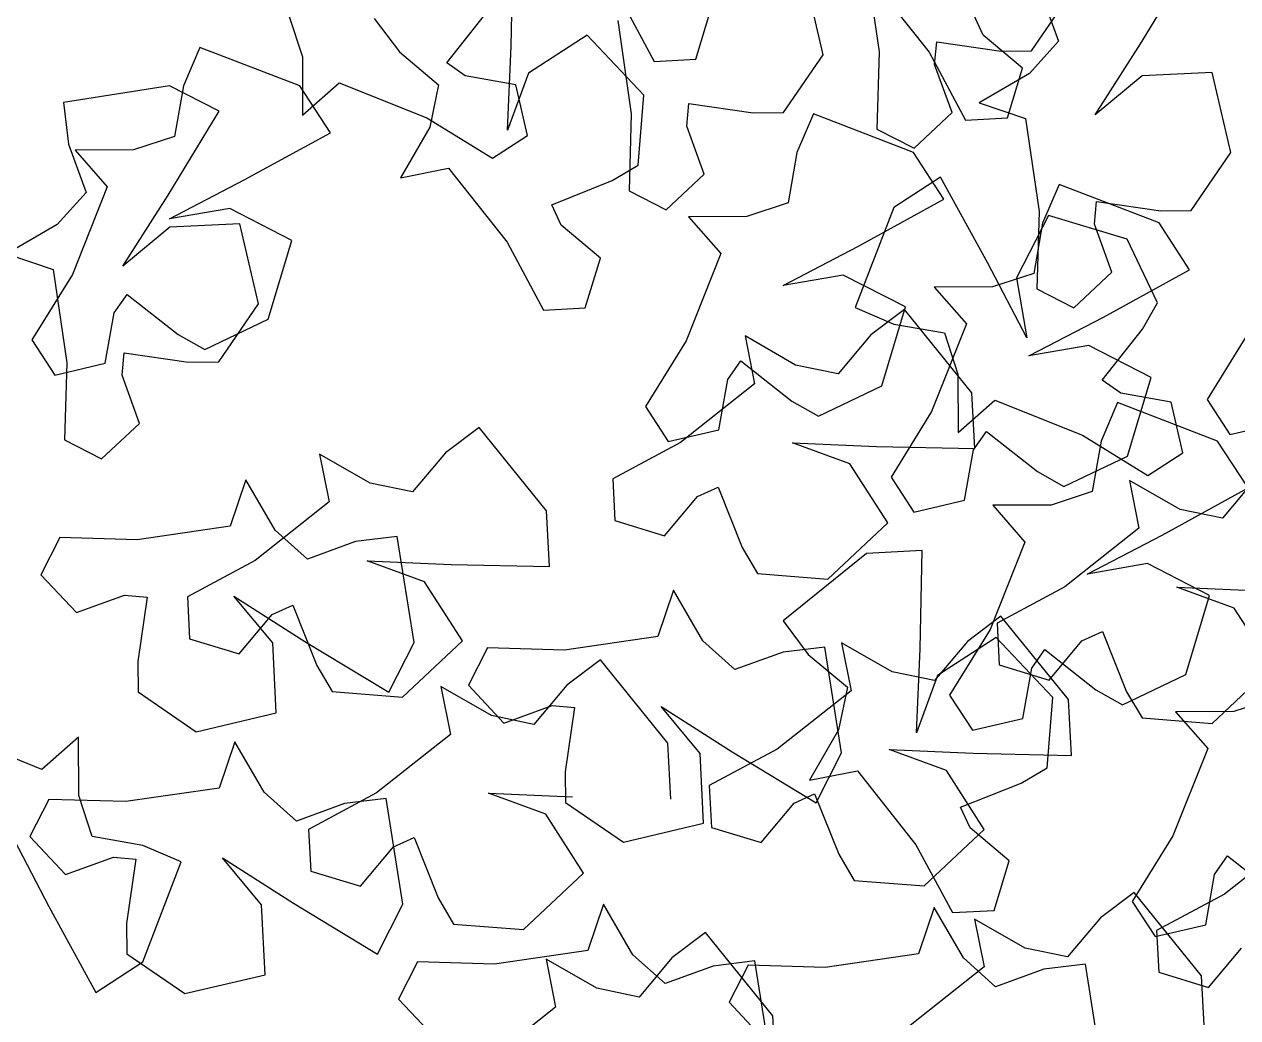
# Model space of a CAD drawing. Header units: millimetres. Extents: x 441156 to 441876, y 4514765 to 4515211.
# Drawn here: x 441407.575 to 441408.684, y 4514821.295 to 4514822.203 of the extents above; entities that cross this region are included whole.
import ezdxf

# ---------------------------------------------------------------- set-up
doc = ezdxf.new("R2010")
doc.units = ezdxf.units.MM
doc.layers.add('01_piscinas', color=254, linetype='Continuous')

msp = doc.modelspace()

# ---------------------------------------------------------------- linework, layer by layer
at = {"layer": '01_piscinas'}
for p, q in [((441408.01966231, 4514822.18277045, 0.00000053), (441408.02155153, 4514822.27250402, 0.00000053)), ((441408.34369811, 4514822.26270469, 0.00000053), (441408.35614775, 4514822.17744729, 0.00000053)), ((441408.59505751, 4514822.18477295, 0.00000053), (441408.6415604, 4514822.26153989, 0.00000053)), ((441408.30497378, 4514822.1749755, 0.00000053), (441408.28771838, 4514822.24821797, 0.00000053)), ((441408.34826792, 4514822.24488581, 0.00000053), (441408.40167833, 4514822.17727556, 0.00000053)), ((441408.11699042, 4514822.2309237, 0.00000053), (441408.15039116, 4514822.16885478, 0.00000053)), ((441408.49524537, 4514822.17844025, 0.00000053), (441408.53163629, 4514822.23143225, 0.00000053)), ((441408.50390141, 4514822.23136032, 0.00000053), (441408.51989826, 4514822.18736994, 0.00000053)), ((441408.18853092, 4514822.17085899, 0.00000053), (441408.20231414, 4514822.2163303, 0.00000053)), ((441407.81649942, 4514822.21066436, 0.00000053), (441407.82883151, 4514822.17307321, 0.00000053)), ((441407.89435328, 4514822.20816776, 0.00000053), (441407.91742513, 4514822.17753825, 0.00000053)), ((441407.96085, 4514822.16746211, 0.00000053), (441407.9976459, 4514822.21408258, 0.00000053)), ((441408.1170356, 4514822.20624794, 0.00000053), (441408.12948525, 4514822.12099055, 0.00000053)), ((441408.45115318, 4514822.19278051, 0.00000053), (441408.44251263, 4514822.21154383, 0.00000053)), ((441408.08927004, 4514822.19288083, 0.00000053), (441408.0355015, 4514822.15821342, 0.00000053)), ((441408.14083489, 4514822.13807869, 0.00000053), (441408.08927004, 4514822.19288083, 0.00000053)), ((441408.40674671, 4514822.16613755, 0.00000053), (441408.40864543, 4514822.18670733, 0.00000053)), ((441408.40864543, 4514822.18670733, 0.00000053), (441408.4674179, 4514822.17815139, 0.00000053)), ((441408.48700205, 4514822.16268215, 0.00000053), (441408.45115318, 4514822.19278051, 0.00000053)), ((441408.51989826, 4514822.18736994, 0.00000053), (441408.49350941, 4514822.15789447, 0.00000053)), ((441408.5536106, 4514822.11989349, 0.00000053), (441408.59505751, 4514822.18477295, 0.00000053)), ((441407.73506723, 4514822.18165151, 0.00000053), (441407.72007723, 4514822.14635594, 0.00000053)), ((441407.82654044, 4514822.14652358, 0.00000053), (441407.73506723, 4514822.18165151, 0.00000053)), ((441407.82883151, 4514822.17307321, 0.00000053), (441407.82899975, 4514822.11972941, 0.00000053)), ((441407.91742513, 4514822.17753825, 0.00000053), (441407.953274, 4514822.14743989, 0.00000053)), ((441408.01620797, 4514822.10585973, 0.00000053), (441408.01966231, 4514822.18277045, 0.00000053)), ((441408.26858286, 4514822.12198351, 0.00000053), (441408.30497378, 4514822.1749755, 0.00000053)), ((441408.35614775, 4514822.17744729, 0.00000053), (441408.35403918, 4514822.10699366, 0.00000053)), ((441408.40167833, 4514822.17727556, 0.00000053), (441408.43507907, 4514822.11520663, 0.00000053)), ((441408.4674179, 4514822.17815139, 0.00000053), (441408.49524537, 4514822.17844025, 0.00000053)), ((441407.97771459, 4514822.15553287, 0.00000053), (441407.96085, 4514822.16746211, 0.00000053)), ((441408.15039116, 4514822.16885478, 0.00000053), (441408.18853092, 4514822.17085899, 0.00000053)), ((441408.42274356, 4514822.12214717, 0.00000053), (441408.40674671, 4514822.16613755, 0.00000053)), ((441408.47321883, 4514822.11721085, 0.00000053), (441408.48700205, 4514822.16268215, 0.00000053)), ((441408.0238098, 4514822.14739136, 0.00000053), (441407.97771459, 4514822.15553287, 0.00000053)), ((441408.0355015, 4514822.15821342, 0.00000053), (441408.01620797, 4514822.10585973, 0.00000053)), ((441408.49350941, 4514822.15789447, 0.00000053), (441408.44739645, 4514822.13107686, 0.00000053)), ((441408.59649613, 4514822.15558634, 0.00000053), (441408.5536106, 4514822.11989349, 0.00000053)), ((441408.66039475, 4514822.15872493, 0.00000053), (441408.59649613, 4514822.15558634, 0.00000053)), ((441408.67765016, 4514822.08548246, 0.00000053), (441408.66039475, 4514822.15872493, 0.00000053)), ((441407.70720309, 4514822.14650404, 0.00000053), (441407.610421, 4514822.13118912, 0.00000053)), ((441407.75274606, 4514822.12330683, 0.00000053), (441407.70720309, 4514822.14650404, 0.00000053)), ((441407.72007723, 4514822.14635594, 0.00000053), (441407.71193572, 4514822.10026073, 0.00000053)), ((441407.8543832, 4514822.10366272, 0.00000053), (441407.82654044, 4514822.14652358, 0.00000053)), ((441407.82899975, 4514822.11972941, 0.00000053), (441407.8625607, 4514822.14921475, 0.00000053)), ((441407.8625607, 4514822.14921475, 0.00000053), (441407.94262059, 4514822.11736776, 0.00000053)), ((441407.953274, 4514822.14743989, 0.00000053), (441407.94515833, 4514822.10871895, 0.00000053)), ((441408.03460884, 4514822.10112045, 0.00000053), (441408.0238098, 4514822.14739136, 0.00000053)), ((441407.610421, 4514822.13118912, 0.00000053), (441407.61508707, 4514822.09312725, 0.00000053)), ((441408.13581543, 4514822.07399081, 0.00000053), (441408.14083489, 4514822.13807869, 0.00000053)), ((441408.1800842, 4514822.1096808, 0.00000053), (441408.18198292, 4514822.13025059, 0.00000053)), ((441408.18198292, 4514822.13025059, 0.00000053), (441408.24075539, 4514822.12169464, 0.00000053)), ((441408.44739645, 4514822.13107686, 0.00000053), (441408.48971198, 4514822.1167549, 0.00000053)), ((441407.70624316, 4514822.04653989, 0.00000053), (441407.75274606, 4514822.12330683, 0.00000053)), ((441407.94262059, 4514822.11736776, 0.00000053), (441408.00258094, 4514822.08031487, 0.00000053)), ((441408.12948525, 4514822.12099055, 0.00000053), (441408.12737667, 4514822.05053691, 0.00000053)), ((441408.24075539, 4514822.12169464, 0.00000053), (441408.26858286, 4514822.12198351, 0.00000053)), ((441408.29591888, 4514822.12079912, 0.00000053), (441408.28092888, 4514822.08550355, 0.00000053)), ((441408.38739209, 4514822.08567119, 0.00000053), (441408.29591888, 4514822.12079912, 0.00000053)), ((441408.38807129, 4514822.08965948, 0.00000053), (441408.42274356, 4514822.12214717, 0.00000053)), ((441408.43507907, 4514822.11520663, 0.00000053), (441408.47321883, 4514822.11721085, 0.00000053)), ((441408.48971198, 4514822.1167549, 0.00000053), (441408.50216162, 4514822.0314975, 0.00000053)), ((441407.94515833, 4514822.10871895, 0.00000053), (441407.91863213, 4514822.06243774, 0.00000053)), ((441408.19608105, 4514822.06569043, 0.00000053), (441408.1800842, 4514822.1096808, 0.00000053)), ((441408.35403918, 4514822.10699366, 0.00000053), (441408.38807129, 4514822.08965948, 0.00000053)), ((441407.71193572, 4514822.10026073, 0.00000053), (441407.67434457, 4514822.08792864, 0.00000053)), ((441407.77572704, 4514822.06043205, 0.00000053), (441407.8543832, 4514822.10366272, 0.00000053)), ((441408.00258094, 4514822.08031487, 0.00000053), (441408.03460884, 4514822.10112045, 0.00000053)), ((441407.61508707, 4514822.09312725, 0.00000053), (441407.63108391, 4514822.04913688, 0.00000053)), ((441407.67434457, 4514822.08792864, 0.00000053), (441407.62100076, 4514822.0877604, 0.00000053)), ((441407.62100076, 4514822.0877604, 0.00000053), (441407.65048611, 4514822.05419946, 0.00000053)), ((441408.28092888, 4514822.08550355, 0.00000053), (441408.27278737, 4514822.03940834, 0.00000053)), ((441408.41523485, 4514822.04281033, 0.00000053), (441408.38739209, 4514822.08567119, 0.00000053)), ((441408.64125924, 4514822.03249046, 0.00000053), (441408.67765016, 4514822.08548246, 0.00000053)), ((441408.11186056, 4514822.05982691, 0.00000053), (441408.13581543, 4514822.07399081, 0.00000053)), ((441407.91863213, 4514822.06243774, 0.00000053), (441407.96243943, 4514822.07119233, 0.00000053)), ((441407.96243943, 4514822.07119233, 0.00000053), (441408.01584984, 4514822.00358207, 0.00000053)), ((441408.16140878, 4514822.03320273, 0.00000053), (441408.19608105, 4514822.06569043, 0.00000053)), ((441408.41223308, 4514822.06306273, 0.00000053), (441408.36937222, 4514822.03521997, 0.00000053)), ((441408.45546375, 4514821.98440657, 0.00000053), (441408.41223308, 4514822.06306273, 0.00000053)), ((441407.65048611, 4514822.05419946, 0.00000053), (441407.61863912, 4514821.97413956, 0.00000053)), ((441407.70739323, 4514822.02496824, 0.00000053), (441407.77572704, 4514822.06043205, 0.00000053)), ((441408.05668414, 4514822.03785034, 0.00000053), (441408.11186056, 4514822.05982691, 0.00000053)), ((441408.12737667, 4514822.05053691, 0.00000053), (441408.16140878, 4514822.03320273, 0.00000053)), ((441408.52044275, 4514822.05636084, 0.00000053), (441408.50545274, 4514822.02106527, 0.00000053)), ((441408.61191595, 4514822.02123291, 0.00000053), (441408.52044275, 4514822.05636084, 0.00000053)), ((441407.63108391, 4514822.04913688, 0.00000053), (441407.60469507, 4514822.0196614, 0.00000053)), ((441407.66479625, 4514821.98166042, 0.00000053), (441407.70624316, 4514822.04653989, 0.00000053)), ((441408.27278737, 4514822.03940834, 0.00000053), (441408.23519622, 4514822.02707625, 0.00000053)), ((441408.33657869, 4514821.99957966, 0.00000053), (441408.41523485, 4514822.04281033, 0.00000053)), ((441408.55276058, 4514822.02018776, 0.00000053), (441408.5546593, 4514822.04075754, 0.00000053)), ((441408.5546593, 4514822.04075754, 0.00000053), (441408.61343177, 4514822.0322016, 0.00000053)), ((441407.76237962, 4514822.03443639, 0.00000053), (441407.70739323, 4514822.02496824, 0.00000053)), ((441407.81928674, 4514822.00520518, 0.00000053), (441407.76237962, 4514822.03443639, 0.00000053)), ((441408.06532469, 4514822.01908703, 0.00000053), (441408.05668414, 4514822.03785034, 0.00000053)), ((441408.36937222, 4514822.03521997, 0.00000053), (441408.33424429, 4514821.94374676, 0.00000053)), ((441408.51069063, 4514822.02796627, 0.00000053), (441408.48145941, 4514821.97105915, 0.00000053)), ((441408.50216162, 4514822.0314975, 0.00000053), (441408.50005305, 4514821.96104387, 0.00000053)), ((441408.58274817, 4514822.00628865, 0.00000053), (441408.51069063, 4514822.02796627, 0.00000053)), ((441408.61343177, 4514822.0322016, 0.00000053), (441408.64125924, 4514822.03249046, 0.00000053)), ((441407.60469507, 4514822.0196614, 0.00000053), (441407.5585821, 4514821.9928438, 0.00000053)), ((441407.70768179, 4514822.01735328, 0.00000053), (441407.66479625, 4514821.98166042, 0.00000053)), ((441407.77158041, 4514822.02049187, 0.00000053), (441407.70768179, 4514822.01735328, 0.00000053)), ((441407.78883581, 4514821.94724939, 0.00000053), (441407.77158041, 4514822.02049187, 0.00000053)), ((441408.10117356, 4514821.98898867, 0.00000053), (441408.06532469, 4514822.01908703, 0.00000053)), ((441408.23519622, 4514822.02707625, 0.00000053), (441408.18185241, 4514822.02690801, 0.00000053)), ((441408.18185241, 4514822.02690801, 0.00000053), (441408.21133776, 4514821.99334706, 0.00000053)), ((441408.50545274, 4514822.02106527, 0.00000053), (441408.49731123, 4514821.97497007, 0.00000053)), ((441408.56875743, 4514821.97619739, 0.00000053), (441408.55276058, 4514822.02018776, 0.00000053)), ((441408.63975871, 4514821.97837206, 0.00000053), (441408.61191595, 4514822.02123291, 0.00000053)), ((441408.61044512, 4514821.9482772, 0.00000053), (441408.58274817, 4514822.00628865, 0.00000053)), ((441407.79760912, 4514821.93314764, 0.00000053), (441407.81928674, 4514822.00520518, 0.00000053)), ((441408.01584984, 4514822.00358207, 0.00000053), (441408.04925058, 4514821.94151315, 0.00000053)), ((441408.26824488, 4514821.96411585, 0.00000053), (441408.33657869, 4514821.99957966, 0.00000053)), ((441407.5585821, 4514821.9928438, 0.00000053), (441407.60089763, 4514821.97852184, 0.00000053)), ((441408.08739034, 4514821.94351736, 0.00000053), (441408.10117356, 4514821.98898867, 0.00000053)), ((441408.21133776, 4514821.99334706, 0.00000053), (441408.17949077, 4514821.91328717, 0.00000053)), ((441408.49092756, 4514821.91607276, 0.00000053), (441408.45546375, 4514821.98440657, 0.00000053)), ((441407.61863912, 4514821.97413956, 0.00000053), (441407.58158622, 4514821.91417921, 0.00000053)), ((441407.60089763, 4514821.97852184, 0.00000053), (441407.61334728, 4514821.89326444, 0.00000053)), ((441408.32323127, 4514821.973584, 0.00000053), (441408.26824488, 4514821.96411585, 0.00000053)), ((441408.38013839, 4514821.94435279, 0.00000053), (441408.32323127, 4514821.973584, 0.00000053)), ((441408.49731123, 4514821.97497007, 0.00000053), (441408.45972008, 4514821.96263798, 0.00000053)), ((441408.53408515, 4514821.94370969, 0.00000053), (441408.56875743, 4514821.97619739, 0.00000053)), ((441408.56110255, 4514821.93514139, 0.00000053), (441408.63975871, 4514821.97837206, 0.00000053)), ((441408.45972008, 4514821.96263798, 0.00000053), (441408.40637628, 4514821.96246973, 0.00000053)), ((441408.40637628, 4514821.96246973, 0.00000053), (441408.43586162, 4514821.92890879, 0.00000053)), ((441408.48145941, 4514821.97105915, 0.00000053), (441408.49092756, 4514821.91607276, 0.00000053)), ((441407.65680423, 4514821.93904556, 0.00000053), (441407.66873346, 4514821.95591015, 0.00000053)), ((441407.66873346, 4514821.95591015, 0.00000053), (441407.71535394, 4514821.91911425, 0.00000053)), ((441408.50005305, 4514821.96104387, 0.00000053), (441408.53408515, 4514821.94370969, 0.00000053)), ((441407.64866272, 4514821.89295035, 0.00000053), (441407.65680423, 4514821.93904556, 0.00000053)), ((441407.75244489, 4514821.8942574, 0.00000053), (441407.78883581, 4514821.94724939, 0.00000053)), ((441408.04925058, 4514821.94151315, 0.00000053), (441408.08739034, 4514821.94351736, 0.00000053)), ((441408.33424429, 4514821.94374676, 0.00000053), (441408.36953986, 4514821.92875676, 0.00000053)), ((441408.37914089, 4514821.94211353, 0.00000053), (441408.34851139, 4514821.91904167, 0.00000053)), ((441408.35846077, 4514821.87229525, 0.00000053), (441408.38013839, 4514821.94435279, 0.00000053)), ((441408.44079505, 4514821.86595524, 0.00000053), (441408.37914089, 4514821.94211353, 0.00000053)), ((441408.59678155, 4514821.92403347, 0.00000053), (441408.61044512, 4514821.9482772, 0.00000053)), ((441407.73959767, 4514821.90545068, 0.00000053), (441407.79760912, 4514821.93314764, 0.00000053)), ((441408.36953986, 4514821.92875676, 0.00000053), (441408.41563507, 4514821.92061525, 0.00000053)), ((441408.43586162, 4514821.92890879, 0.00000053), (441408.40401463, 4514821.84884889, 0.00000053)), ((441408.49276874, 4514821.89967757, 0.00000053), (441408.56110255, 4514821.93514139, 0.00000053)), ((441407.71535394, 4514821.91911425, 0.00000053), (441407.73959767, 4514821.90545068, 0.00000053)), ((441408.23341088, 4514821.91783467, 0.00000053), (441408.24216546, 4514821.87402737, 0.00000053)), ((441408.27969209, 4514821.89130847, 0.00000053), (441408.23341088, 4514821.91783467, 0.00000053)), ((441408.34851139, 4514821.91904167, 0.00000053), (441408.31841303, 4514821.8831928, 0.00000053)), ((441408.41563507, 4514821.92061525, 0.00000053), (441408.42796716, 4514821.8830241, 0.00000053)), ((441408.55998565, 4514821.87741299, 0.00000053), (441408.59678155, 4514821.92403347, 0.00000053)), ((441408.69286116, 4514821.91963263, 0.00000053), (441408.65580827, 4514821.85967228, 0.00000053)), ((441407.58158622, 4514821.91417921, 0.00000053), (441407.6023918, 4514821.88215132, 0.00000053)), ((441408.17949077, 4514821.91328717, 0.00000053), (441408.14243787, 4514821.85332682, 0.00000053)), ((441408.54775513, 4514821.90914573, 0.00000053), (441408.49276874, 4514821.89967757, 0.00000053)), ((441408.60466226, 4514821.87991451, 0.00000053), (441408.54775513, 4514821.90914573, 0.00000053)), ((441407.66394623, 4514821.8819547, 0.00000053), (441407.66584495, 4514821.90252448, 0.00000053)), ((441407.66584495, 4514821.90252448, 0.00000053), (441407.72461742, 4514821.89396853, 0.00000053)), ((441408.21765588, 4514821.87819317, 0.00000053), (441408.22958511, 4514821.89505776, 0.00000053)), ((441408.22958511, 4514821.89505776, 0.00000053), (441408.27620559, 4514821.85826186, 0.00000053)), ((441407.6023918, 4514821.88215132, 0.00000053), (441407.64866272, 4514821.89295035, 0.00000053)), ((441407.61334728, 4514821.89326444, 0.00000053), (441407.6112387, 4514821.8228108, 0.00000053)), ((441407.72461742, 4514821.89396853, 0.00000053), (441407.75244489, 4514821.8942574, 0.00000053)), ((441408.31841303, 4514821.8831928, 0.00000053), (441408.27969209, 4514821.89130847, 0.00000053)), ((441407.67994308, 4514821.83796432, 0.00000053), (441407.66394623, 4514821.8819547, 0.00000053)), ((441408.24216546, 4514821.87402737, 0.00000053), (441408.17455521, 4514821.82061696, 0.00000053)), ((441408.20951437, 4514821.83209796, 0.00000053), (441408.21765588, 4514821.87819317, 0.00000053)), ((441408.42796716, 4514821.8830241, 0.00000053), (441408.4281354, 4514821.82968029, 0.00000053)), ((441408.57685025, 4514821.86548376, 0.00000053), (441408.55998565, 4514821.87741299, 0.00000053)), ((441408.58298464, 4514821.80785697, 0.00000053), (441408.60466226, 4514821.87991451, 0.00000053)), ((441408.30044932, 4514821.84459829, 0.00000053), (441408.35846077, 4514821.87229525, 0.00000053)), ((441408.44347716, 4514821.81491527, 0.00000053), (441408.44079505, 4514821.86595524, 0.00000053)), ((441408.62294545, 4514821.85734225, 0.00000053), (441408.57685025, 4514821.86548376, 0.00000053)), ((441408.14243787, 4514821.85332682, 0.00000053), (441408.16324345, 4514821.82129893, 0.00000053)), ((441408.27620559, 4514821.85826186, 0.00000053), (441408.30044932, 4514821.84459829, 0.00000053)), ((441408.4281354, 4514821.82968029, 0.00000053), (441408.46169635, 4514821.85916564, 0.00000053)), ((441408.46169635, 4514821.85916564, 0.00000053), (441408.54175625, 4514821.82731865, 0.00000053)), ((441408.57391957, 4514821.85695768, 0.00000053), (441408.55892957, 4514821.82166211, 0.00000053)), ((441408.66539278, 4514821.82182975, 0.00000053), (441408.57391957, 4514821.85695768, 0.00000053)), ((441408.63374449, 4514821.81107133, 0.00000053), (441408.62294545, 4514821.85734225, 0.00000053)), ((441408.65580827, 4514821.85967228, 0.00000053), (441408.67661385, 4514821.82764439, 0.00000053)), ((441408.40401463, 4514821.84884889, 0.00000053), (441408.36696174, 4514821.78888854, 0.00000053)), ((441407.64527081, 4514821.80547662, 0.00000053), (441407.67994308, 4514821.83796432, 0.00000053)), ((441407.99030156, 4514821.83419836, 0.00000053), (441407.95967205, 4514821.8111265, 0.00000053)), ((441408.05195571, 4514821.75804007, 0.00000053), (441407.99030156, 4514821.83419836, 0.00000053)), ((441408.16324345, 4514821.82129893, 0.00000053), (441408.20951437, 4514821.83209796, 0.00000053)), ((441408.44217974, 4514821.81375489, 0.00000053), (441408.45410897, 4514821.83061949, 0.00000053)), ((441408.45410897, 4514821.83061949, 0.00000053), (441408.50072945, 4514821.79382358, 0.00000053)), ((441408.67661385, 4514821.82764439, 0.00000053), (441408.72288476, 4514821.83844342, 0.00000053)), ((441407.6112387, 4514821.8228108, 0.00000053), (441407.64527081, 4514821.80547662, 0.00000053)), ((441408.17455521, 4514821.82061696, 0.00000053), (441408.11248629, 4514821.78721622, 0.00000053)), ((441408.27683287, 4514821.82025883, 0.00000053), (441408.35374359, 4514821.81680449, 0.00000053)), ((441408.32918656, 4514821.8009653, 0.00000053), (441408.27683287, 4514821.82025883, 0.00000053)), ((441408.54175625, 4514821.82731865, 0.00000053), (441408.60171659, 4514821.79026575, 0.00000053)), ((441408.55892957, 4514821.82166211, 0.00000053), (441408.55078805, 4514821.77556691, 0.00000053)), ((441408.69323554, 4514821.7789689, 0.00000053), (441408.66539278, 4514821.82182975, 0.00000053)), ((441407.84457154, 4514821.80991951, 0.00000053), (441407.85332613, 4514821.7661122, 0.00000053)), ((441407.89085275, 4514821.78339331, 0.00000053), (441407.84457154, 4514821.80991951, 0.00000053)), ((441407.95967205, 4514821.8111265, 0.00000053), (441407.92957369, 4514821.77527763, 0.00000053)), ((441408.35374359, 4514821.81680449, 0.00000053), (441408.44347716, 4514821.81491527, 0.00000053)), ((441408.43403823, 4514821.76765968, 0.00000053), (441408.44217974, 4514821.81375489, 0.00000053)), ((441408.52497318, 4514821.78016001, 0.00000053), (441408.58298464, 4514821.80785697, 0.00000053)), ((441408.60171659, 4514821.79026575, 0.00000053), (441408.63374449, 4514821.81107133, 0.00000053)), ((441408.36385397, 4514821.74719676, 0.00000053), (441408.32918656, 4514821.8009653, 0.00000053)), ((441407.77721274, 4514821.7863486, 0.00000053), (441407.76289078, 4514821.74403307, 0.00000053)), ((441407.80403035, 4514821.74023563, 0.00000053), (441407.77721274, 4514821.7863486, 0.00000053)), ((441408.11248629, 4514821.78721622, 0.00000053), (441408.1144905, 4514821.74907646, 0.00000053)), ((441408.36696174, 4514821.78888854, 0.00000053), (441408.38776731, 4514821.75686065, 0.00000053)), ((441408.50072945, 4514821.79382358, 0.00000053), (441408.52497318, 4514821.78016001, 0.00000053)), ((441408.58475375, 4514821.78588579, 0.00000053), (441408.59350833, 4514821.74207849, 0.00000053)), ((441408.63103496, 4514821.75935959, 0.00000053), (441408.58475375, 4514821.78588579, 0.00000053)), ((441408.69985426, 4514821.78709278, 0.00000053), (441408.6697559, 4514821.75124392, 0.00000053)), ((441407.92957369, 4514821.77527763, 0.00000053), (441407.89085275, 4514821.78339331, 0.00000053)), ((441408.19006017, 4514821.77114211, 0.00000053), (441408.20882348, 4514821.77978266, 0.00000053)), ((441408.20882348, 4514821.77978266, 0.00000053), (441408.23080005, 4514821.72460624, 0.00000053)), ((441408.55078805, 4514821.77556691, 0.00000053), (441408.5131969, 4514821.76323482, 0.00000053)), ((441408.61457938, 4514821.73573823, 0.00000053), (441408.69323554, 4514821.7789689, 0.00000053)), ((441407.85332613, 4514821.7661122, 0.00000053), (441407.78571588, 4514821.71270179, 0.00000053)), ((441408.15996181, 4514821.73529324, 0.00000053), (441408.19006017, 4514821.77114211, 0.00000053)), ((441408.38776731, 4514821.75686065, 0.00000053), (441408.43403823, 4514821.76765968, 0.00000053)), ((441408.5131969, 4514821.76323482, 0.00000053), (441408.4598531, 4514821.76306658, 0.00000053)), ((441408.4598531, 4514821.76306658, 0.00000053), (441408.48933844, 4514821.72950563, 0.00000053)), ((441408.05463782, 4514821.7070001, 0.00000053), (441408.05195571, 4514821.75804007, 0.00000053)), ((441408.6697559, 4514821.75124392, 0.00000053), (441408.63103496, 4514821.75935959, 0.00000053)), ((441407.76289078, 4514821.74403307, 0.00000053), (441407.67763338, 4514821.73158342, 0.00000053)), ((441407.83350582, 4514821.71384679, 0.00000053), (441407.80403035, 4514821.74023563, 0.00000053)), ((441408.1144905, 4514821.74907646, 0.00000053), (441408.15996181, 4514821.73529324, 0.00000053)), ((441408.30905183, 4514821.69563191, 0.00000053), (441408.36385397, 4514821.74719676, 0.00000053)), ((441408.59350833, 4514821.74207849, 0.00000053), (441408.52589808, 4514821.68866808, 0.00000053)), ((441407.60717975, 4514821.733692, 0.00000053), (441407.58984557, 4514821.69965989, 0.00000053)), ((441407.67763338, 4514821.73158342, 0.00000053), (441407.60717975, 4514821.733692, 0.00000053)), ((441407.8774962, 4514821.72984363, 0.00000053), (441407.83350582, 4514821.71384679, 0.00000053)), ((441407.91555806, 4514821.7345097, 0.00000053), (441407.8774962, 4514821.72984363, 0.00000053)), ((441407.93087299, 4514821.63772761, 0.00000053), (441407.91555806, 4514821.7345097, 0.00000053)), ((441408.48933844, 4514821.72950563, 0.00000053), (441408.45749145, 4514821.64944573, 0.00000053)), ((441408.54624557, 4514821.70027441, 0.00000053), (441408.61457938, 4514821.73573823, 0.00000053)), ((441408.23080005, 4514821.72460624, 0.00000053), (441408.24496395, 4514821.70065137, 0.00000053)), ((441408.3443537, 4514821.71906418, 0.00000053), (441408.26819541, 4514821.65741003, 0.00000053)), ((441408.39539367, 4514821.72174629, 0.00000053), (441408.3443537, 4514821.71906418, 0.00000053)), ((441408.39350444, 4514821.63201272, 0.00000053), (441408.39539367, 4514821.72174629, 0.00000053)), ((441407.78571588, 4514821.71270179, 0.00000053), (441407.72364695, 4514821.67930105, 0.00000053)), ((441407.88799353, 4514821.71234366, 0.00000053), (441407.96490425, 4514821.70888933, 0.00000053)), ((441407.94034722, 4514821.69305013, 0.00000053), (441407.88799353, 4514821.71234366, 0.00000053)), ((441407.96490425, 4514821.70888933, 0.00000053), (441408.05463782, 4514821.7070001, 0.00000053)), ((441408.60123196, 4514821.70974257, 0.00000053), (441408.54624557, 4514821.70027441, 0.00000053)), ((441408.65813908, 4514821.68051135, 0.00000053), (441408.60123196, 4514821.70974257, 0.00000053)), ((441407.58984557, 4514821.69965989, 0.00000053), (441407.62233327, 4514821.66498762, 0.00000053)), ((441408.24496395, 4514821.70065137, 0.00000053), (441408.30905183, 4514821.69563191, 0.00000053)), ((441407.97501463, 4514821.63928159, 0.00000053), (441407.94034722, 4514821.69305013, 0.00000053)), ((441408.16791507, 4514821.68538621, 0.00000053), (441408.15359311, 4514821.64307068, 0.00000053)), ((441408.19473268, 4514821.63927324, 0.00000053), (441408.16791507, 4514821.68538621, 0.00000053)), ((441408.52589808, 4514821.68866808, 0.00000053), (441408.46382916, 4514821.65526734, 0.00000053)), ((441408.62817574, 4514821.68830995, 0.00000053), (441408.70508646, 4514821.68485561, 0.00000053)), ((441408.68052943, 4514821.66901642, 0.00000053), (441408.62817574, 4514821.68830995, 0.00000053)), ((441407.62233327, 4514821.66498762, 0.00000053), (441407.66632364, 4514821.68098447, 0.00000053)), ((441407.66632364, 4514821.68098447, 0.00000053), (441407.68689343, 4514821.67908575, 0.00000053)), ((441407.68689343, 4514821.67908575, 0.00000053), (441407.67833748, 4514821.62031328, 0.00000053)), ((441407.72364695, 4514821.67930105, 0.00000053), (441407.72565117, 4514821.64116129, 0.00000053)), ((441407.76602937, 4514821.68013445, 0.00000053), (441407.83090884, 4514821.63868754, 0.00000053)), ((441407.80172223, 4514821.63724891, 0.00000053), (441407.76602937, 4514821.68013445, 0.00000053)), ((441408.63646146, 4514821.60845381, 0.00000053), (441408.65813908, 4514821.68051135, 0.00000053)), ((441407.77112247, 4514821.62737808, 0.00000053), (441407.80122083, 4514821.66322694, 0.00000053)), ((441407.80122083, 4514821.66322694, 0.00000053), (441407.81998414, 4514821.67186749, 0.00000053)), ((441407.81998414, 4514821.67186749, 0.00000053), (441407.84196071, 4514821.61669107, 0.00000053)), ((441408.4673922, 4514821.66170319, 0.00000053), (441408.43676269, 4514821.63863133, 0.00000053)), ((441408.52904636, 4514821.5855449, 0.00000053), (441408.4673922, 4514821.66170319, 0.00000053)), ((441408.71519683, 4514821.61524788, 0.00000053), (441408.68052943, 4514821.66901642, 0.00000053)), ((441408.26819541, 4514821.65741003, 0.00000053), (441408.29126727, 4514821.62678052, 0.00000053)), ((441408.46382916, 4514821.65526734, 0.00000053), (441408.46583337, 4514821.61712758, 0.00000053)), ((441407.72565117, 4514821.64116129, 0.00000053), (441407.77112247, 4514821.62737808, 0.00000053)), ((441408.15359311, 4514821.64307068, 0.00000053), (441408.06833571, 4514821.63062103, 0.00000053)), ((441408.46311217, 4514821.6421231, 0.00000053), (441408.40934364, 4514821.60745569, 0.00000053)), ((441408.45749145, 4514821.64944573, 0.00000053), (441408.42043856, 4514821.58948538, 0.00000053)), ((441408.51467703, 4514821.58732096, 0.00000053), (441408.46311217, 4514821.6421231, 0.00000053)), ((441408.54140304, 4514821.63919323, 0.00000053), (441408.56016635, 4514821.64783378, 0.00000053)), ((441408.56016635, 4514821.64783378, 0.00000053), (441408.58214292, 4514821.59265735, 0.00000053)), ((441407.80486081, 4514821.57335029, 0.00000053), (441407.80172223, 4514821.63724891, 0.00000053)), ((441407.83090884, 4514821.63868754, 0.00000053), (441407.90767577, 4514821.59218464, 0.00000053)), ((441407.90767577, 4514821.59218464, 0.00000053), (441407.93087299, 4514821.63772761, 0.00000053)), ((441407.92021249, 4514821.58771674, 0.00000053), (441407.97501463, 4514821.63928159, 0.00000053)), ((441407.99788208, 4514821.6327296, 0.00000053), (441407.9805479, 4514821.5986975, 0.00000053)), ((441408.06833571, 4514821.63062103, 0.00000053), (441407.99788208, 4514821.6327296, 0.00000053)), ((441408.22420815, 4514821.61288439, 0.00000053), (441408.19473268, 4514821.63927324, 0.00000053)), ((441408.26819853, 4514821.62888124, 0.00000053), (441408.22420815, 4514821.61288439, 0.00000053)), ((441408.30626039, 4514821.6335473, 0.00000053), (441408.26819853, 4514821.62888124, 0.00000053)), ((441408.32157531, 4514821.53676521, 0.00000053), (441408.30626039, 4514821.6335473, 0.00000053)), ((441408.32166219, 4514821.63742434, 0.00000053), (441408.33041677, 4514821.59361703, 0.00000053)), ((441408.3679434, 4514821.61089814, 0.00000053), (441408.32166219, 4514821.63742434, 0.00000053)), ((441408.3900501, 4514821.555102, 0.00000053), (441408.39350444, 4514821.63201272, 0.00000053)), ((441408.43676269, 4514821.63863133, 0.00000053), (441408.40666433, 4514821.60278246, 0.00000053)), ((441408.49565657, 4514821.61435173, 0.00000053), (441408.5075858, 4514821.63121633, 0.00000053)), ((441408.5075858, 4514821.63121633, 0.00000053), (441408.55420627, 4514821.59442042, 0.00000053)), ((441408.51130468, 4514821.60334436, 0.00000053), (441408.54140304, 4514821.63919323, 0.00000053)), ((441407.67833748, 4514821.62031328, 0.00000053), (441407.67862635, 4514821.59248581, 0.00000053)), ((441408.1011601, 4514821.6217673, 0.00000053), (441408.07053059, 4514821.59869544, 0.00000053)), ((441408.16281426, 4514821.54560901, 0.00000053), (441408.1011601, 4514821.6217673, 0.00000053)), ((441408.29126727, 4514821.62678052, 0.00000053), (441408.32711614, 4514821.59668216, 0.00000053)), ((441407.84196071, 4514821.61669107, 0.00000053), (441407.85612462, 4514821.5927362, 0.00000053)), ((441408.40666433, 4514821.60278246, 0.00000053), (441408.3679434, 4514821.61089814, 0.00000053)), ((441408.40934364, 4514821.60745569, 0.00000053), (441408.3900501, 4514821.555102, 0.00000053)), ((441408.46583337, 4514821.61712758, 0.00000053), (441408.51130468, 4514821.60334436, 0.00000053)), ((441408.48751505, 4514821.56825652, 0.00000053), (441408.49565657, 4514821.61435173, 0.00000053)), ((441408.57845001, 4514821.58075685, 0.00000053), (441408.63646146, 4514821.60845381, 0.00000053)), ((441408.6603947, 4514821.56368303, 0.00000053), (441408.71519683, 4514821.61524788, 0.00000053)), ((441407.95543009, 4514821.59748844, 0.00000053), (441407.96418467, 4514821.55368114, 0.00000053)), ((441408.0017113, 4514821.57096225, 0.00000053), (441407.95543009, 4514821.59748844, 0.00000053)), ((441407.9805479, 4514821.5986975, 0.00000053), (441408.01303559, 4514821.56402523, 0.00000053)), ((441408.07053059, 4514821.59869544, 0.00000053), (441408.04043223, 4514821.56284657, 0.00000053)), ((441408.32711614, 4514821.59668216, 0.00000053), (441408.31900046, 4514821.55796122, 0.00000053)), ((441407.67862635, 4514821.59248581, 0.00000053), (441407.73161834, 4514821.55609489, 0.00000053)), ((441407.85612462, 4514821.5927362, 0.00000053), (441407.92021249, 4514821.58771674, 0.00000053)), ((441408.33041677, 4514821.59361703, 0.00000053), (441408.26280652, 4514821.54020662, 0.00000053)), ((441408.42043856, 4514821.58948538, 0.00000053), (441408.44124414, 4514821.55745749, 0.00000053)), ((441408.50965757, 4514821.52323308, 0.00000053), (441408.51467703, 4514821.58732096, 0.00000053)), ((441408.53172847, 4514821.53450493, 0.00000053), (441408.52904636, 4514821.5855449, 0.00000053)), ((441408.55420627, 4514821.59442042, 0.00000053), (441408.57845001, 4514821.58075685, 0.00000053)), ((441408.58214292, 4514821.59265735, 0.00000053), (441408.59630682, 4514821.56870249, 0.00000053)), ((441408.71777298, 4514821.58692635, 0.00000053), (441408.68018183, 4514821.57459426, 0.00000053)), ((441407.73161834, 4514821.55609489, 0.00000053), (441407.80486081, 4514821.57335029, 0.00000053)), ((441408.01303559, 4514821.56402523, 0.00000053), (441408.05702597, 4514821.58002208, 0.00000053)), ((441408.05702597, 4514821.58002208, 0.00000053), (441408.07759575, 4514821.57812336, 0.00000053)), ((441408.07759575, 4514821.57812336, 0.00000053), (441408.06903981, 4514821.51935089, 0.00000053)), ((441408.1567317, 4514821.57917205, 0.00000053), (441408.22161116, 4514821.53772515, 0.00000053)), ((441408.19242455, 4514821.53628652, 0.00000053), (441408.1567317, 4514821.57917205, 0.00000053)), ((441408.68018183, 4514821.57459426, 0.00000053), (441408.62683803, 4514821.57442602, 0.00000053)), ((441408.62683803, 4514821.57442602, 0.00000053), (441408.65632337, 4514821.54086508, 0.00000053)), ((441408.04043223, 4514821.56284657, 0.00000053), (441408.0017113, 4514821.57096225, 0.00000053)), ((441408.44124414, 4514821.55745749, 0.00000053), (441408.48751505, 4514821.56825652, 0.00000053)), ((441408.59630682, 4514821.56870249, 0.00000053), (441408.6603947, 4514821.56368303, 0.00000053)), ((441407.59067572, 4514821.5217143, 0.00000053), (441407.51061583, 4514821.55356129, 0.00000053)), ((441407.62423667, 4514821.55119964, 0.00000053), (441407.59067572, 4514821.5217143, 0.00000053)), ((441407.62440491, 4514821.49785584, 0.00000053), (441407.62423667, 4514821.55119964, 0.00000053)), ((441407.96418467, 4514821.55368114, 0.00000053), (441407.89657442, 4514821.50027073, 0.00000053)), ((441408.31900046, 4514821.55796122, 0.00000053), (441408.29247426, 4514821.51168001, 0.00000053)), ((441407.76700353, 4514821.54694863, 0.00000053), (441407.75268157, 4514821.5046331, 0.00000053)), ((441407.79382113, 4514821.50083566, 0.00000053), (441407.76700353, 4514821.54694863, 0.00000053)), ((441408.16549637, 4514821.49456904, 0.00000053), (441408.16281426, 4514821.54560901, 0.00000053)), ((441408.26280652, 4514821.54020662, 0.00000053), (441408.2007376, 4514821.50680589, 0.00000053)), ((441408.36508418, 4514821.5398485, 0.00000053), (441408.4419949, 4514821.53639416, 0.00000053)), ((441408.41743787, 4514821.52055496, 0.00000053), (441408.36508418, 4514821.5398485, 0.00000053)), ((441408.65632337, 4514821.54086508, 0.00000053), (441408.62447638, 4514821.46080518, 0.00000053)), ((441408.19556314, 4514821.4723879, 0.00000053), (441408.19242455, 4514821.53628652, 0.00000053)), ((441408.22161116, 4514821.53772515, 0.00000053), (441408.2983781, 4514821.49122225, 0.00000053)), ((441408.2983781, 4514821.49122225, 0.00000053), (441408.32157531, 4514821.53676521, 0.00000053)), ((441408.4419949, 4514821.53639416, 0.00000053), (441408.53172847, 4514821.53450493, 0.00000053)), ((441408.06903981, 4514821.51935089, 0.00000053), (441408.06932867, 4514821.49152341, 0.00000053)), ((441408.29247426, 4514821.51168001, 0.00000053), (441408.33628157, 4514821.5204346, 0.00000053)), ((441408.33628157, 4514821.5204346, 0.00000053), (441408.38969198, 4514821.45282434, 0.00000053)), ((441408.45210527, 4514821.46678643, 0.00000053), (441408.41743787, 4514821.52055496, 0.00000053)), ((441408.4857027, 4514821.50906918, 0.00000053), (441408.50965757, 4514821.52323308, 0.00000053)), ((441408.2007376, 4514821.50680589, 0.00000053), (441408.20274181, 4514821.46866613, 0.00000053)), ((441408.43052628, 4514821.48709262, 0.00000053), (441408.4857027, 4514821.50906918, 0.00000053)), ((441407.636737, 4514821.46026469, 0.00000053), (441407.62440491, 4514821.49785584, 0.00000053)), ((441407.75268157, 4514821.5046331, 0.00000053), (441407.66742417, 4514821.49218346, 0.00000053)), ((441407.82329661, 4514821.47444682, 0.00000053), (441407.79382113, 4514821.50083566, 0.00000053)), ((441407.89657442, 4514821.50027073, 0.00000053), (441407.8345055, 4514821.46686999, 0.00000053)), ((441407.99885208, 4514821.4999126, 0.00000053), (441408.0757628, 4514821.49645826, 0.00000053)), ((441408.05120577, 4514821.48061907, 0.00000053), (441407.99885208, 4514821.4999126, 0.00000053)), ((441408.27831148, 4514821.49073177, 0.00000053), (441408.29707479, 4514821.49937232, 0.00000053)), ((441408.29707479, 4514821.49937232, 0.00000053), (441408.31905136, 4514821.4441959, 0.00000053)), ((441407.59697053, 4514821.49429203, 0.00000053), (441407.57963635, 4514821.46025992, 0.00000053)), ((441407.66742417, 4514821.49218346, 0.00000053), (441407.59697053, 4514821.49429203, 0.00000053)), ((441407.86728699, 4514821.49044366, 0.00000053), (441407.82329661, 4514821.47444682, 0.00000053)), ((441407.90534885, 4514821.49510972, 0.00000053), (441407.86728699, 4514821.49044366, 0.00000053)), ((441407.92066377, 4514821.39832764, 0.00000053), (441407.90534885, 4514821.49510972, 0.00000053)), ((441408.06932867, 4514821.49152341, 0.00000053), (441408.12232067, 4514821.4551325, 0.00000053)), ((441408.24821312, 4514821.45488291, 0.00000053), (441408.27831148, 4514821.49073177, 0.00000053)), ((441408.43916683, 4514821.4683293, 0.00000053), (441408.43052628, 4514821.48709262, 0.00000053)), ((441408.08587317, 4514821.42685053, 0.00000053), (441408.05120577, 4514821.48061907, 0.00000053)), ((441407.56144451, 4514821.46480717, 0.00000053), (441407.59690832, 4514821.39647337, 0.00000053)), ((441407.8345055, 4514821.46686999, 0.00000053), (441407.83650971, 4514821.42873023, 0.00000053)), ((441408.12232067, 4514821.4551325, 0.00000053), (441408.19556314, 4514821.4723879, 0.00000053)), ((441408.20274181, 4514821.46866613, 0.00000053), (441408.24821312, 4514821.45488291, 0.00000053)), ((441408.39730313, 4514821.41522158, 0.00000053), (441408.45210527, 4514821.46678643, 0.00000053)), ((441408.47501569, 4514821.43823094, 0.00000053), (441408.43916683, 4514821.4683293, 0.00000053)), ((441407.57963635, 4514821.46025992, 0.00000053), (441407.61212405, 4514821.42558765, 0.00000053)), ((441407.68283221, 4514821.45212318, 0.00000053), (441407.636737, 4514821.46026469, 0.00000053)), ((441407.71812778, 4514821.43713317, 0.00000053), (441407.68283221, 4514821.45212318, 0.00000053)), ((441407.91207938, 4514821.45079588, 0.00000053), (441407.93084269, 4514821.45943643, 0.00000053)), ((441407.93084269, 4514821.45943643, 0.00000053), (441407.95281926, 4514821.40426001, 0.00000053)), ((441408.38969198, 4514821.45282434, 0.00000053), (441408.42309271, 4514821.39075542, 0.00000053)), ((441408.62447638, 4514821.46080518, 0.00000053), (441408.58742349, 4514821.40084483, 0.00000053)), ((441408.7393775, 4514821.46113802, 0.00000053), (441408.67176725, 4514821.40772761, 0.00000053)), ((441407.61212405, 4514821.42558765, 0.00000053), (441407.65611443, 4514821.4415845, 0.00000053)), ((441407.65611443, 4514821.4415845, 0.00000053), (441407.67668421, 4514821.43968578, 0.00000053)), ((441407.75582015, 4514821.44073448, 0.00000053), (441407.82069962, 4514821.39928757, 0.00000053)), ((441407.79151301, 4514821.39784894, 0.00000053), (441407.75582015, 4514821.44073448, 0.00000053)), ((441407.88198101, 4514821.41494702, 0.00000053), (441407.91207938, 4514821.45079588, 0.00000053)), ((441408.31905136, 4514821.4441959, 0.00000053), (441408.33321526, 4514821.42024103, 0.00000053)), ((441408.66264149, 4514821.42571118, 0.00000053), (441408.67457072, 4514821.44257577, 0.00000053)), ((441408.67457072, 4514821.44257577, 0.00000053), (441408.7211912, 4514821.40577987, 0.00000053)), ((441407.67668421, 4514821.43968578, 0.00000053), (441407.66812827, 4514821.38091331, 0.00000053)), ((441407.68299985, 4514821.34565996, 0.00000053), (441407.71812778, 4514821.43713317, 0.00000053)), ((441407.83650971, 4514821.42873023, 0.00000053), (441407.88198101, 4514821.41494702, 0.00000053)), ((441408.46123247, 4514821.39275963, 0.00000053), (441408.47501569, 4514821.43823094, 0.00000053)), ((441408.03107103, 4514821.37528568, 0.00000053), (441408.08587317, 4514821.42685053, 0.00000053)), ((441408.33321526, 4514821.42024103, 0.00000053), (441408.39730313, 4514821.41522158, 0.00000053)), ((441408.65449998, 4514821.37961597, 0.00000053), (441408.66264149, 4514821.42571118, 0.00000053)), ((441408.58901366, 4514821.40919186, 0.00000053), (441408.55838415, 4514821.38612, 0.00000053)), ((441408.65066782, 4514821.33303357, 0.00000053), (441408.58901366, 4514821.40919186, 0.00000053)), ((441408.67176725, 4514821.40772761, 0.00000053), (441408.60969833, 4514821.37432688, 0.00000053)), ((441407.59690832, 4514821.39647337, 0.00000053), (441407.64013899, 4514821.31781721, 0.00000053)), ((441407.7946516, 4514821.33395032, 0.00000053), (441407.79151301, 4514821.39784894, 0.00000053)), ((441407.82069962, 4514821.39928757, 0.00000053), (441407.89746656, 4514821.35278467, 0.00000053)), ((441407.89746656, 4514821.35278467, 0.00000053), (441407.92066377, 4514821.39832764, 0.00000053)), ((441407.95281926, 4514821.40426001, 0.00000053), (441407.96698316, 4514821.38030514, 0.00000053)), ((441408.10413778, 4514821.39841808, 0.00000053), (441408.08981582, 4514821.35610255, 0.00000053)), ((441408.13095538, 4514821.35230511, 0.00000053), (441408.10413778, 4514821.39841808, 0.00000053)), ((441408.40621248, 4514821.39544369, 0.00000053), (441408.39189052, 4514821.35312816, 0.00000053)), ((441408.43303009, 4514821.34933072, 0.00000053), (441408.40621248, 4514821.39544369, 0.00000053)), ((441408.58742349, 4514821.40084483, 0.00000053), (441408.60822907, 4514821.36881694, 0.00000053)), ((441408.42309271, 4514821.39075542, 0.00000053), (441408.46123247, 4514821.39275963, 0.00000053)), ((441408.44328365, 4514821.384913, 0.00000053), (441408.45203823, 4514821.3411057, 0.00000053)), ((441408.48956486, 4514821.3583868, 0.00000053), (441408.44328365, 4514821.384913, 0.00000053)), ((441408.55838415, 4514821.38612, 0.00000053), (441408.52828579, 4514821.35027113, 0.00000053)), ((441407.66812827, 4514821.38091331, 0.00000053), (441407.66841713, 4514821.35308584, 0.00000053)), ((441407.96698316, 4514821.38030514, 0.00000053), (441408.03107103, 4514821.37528568, 0.00000053)), ((441408.60822907, 4514821.36881694, 0.00000053), (441408.65449998, 4514821.37961597, 0.00000053)), ((441408.60969833, 4514821.37432688, 0.00000053), (441408.61170254, 4514821.33618712, 0.00000053)), ((441408.19727412, 4514821.37244214, 0.00000053), (441408.16664461, 4514821.34937027, 0.00000053)), ((441408.25892827, 4514821.29628385, 0.00000053), (441408.19727412, 4514821.37244214, 0.00000053)), ((441407.66841713, 4514821.35308584, 0.00000053), (441407.72140913, 4514821.31669492, 0.00000053)), ((441408.08981582, 4514821.35610255, 0.00000053), (441408.00455842, 4514821.3436529, 0.00000053)), ((441408.16043086, 4514821.32591627, 0.00000053), (441408.13095538, 4514821.35230511, 0.00000053)), ((441408.39189052, 4514821.35312816, 0.00000053), (441408.30663312, 4514821.34067851, 0.00000053)), ((441408.52828579, 4514821.35027113, 0.00000053), (441408.48956486, 4514821.3583868, 0.00000053)), ((441408.65717384, 4514821.3224039, 0.00000053), (441408.6872722, 4514821.35825276, 0.00000053)), ((441407.64013899, 4514821.31781721, 0.00000053), (441407.68299985, 4514821.34565996, 0.00000053)), ((441407.93410478, 4514821.34576148, 0.00000053), (441407.9167706, 4514821.31172937, 0.00000053)), ((441408.00455842, 4514821.3436529, 0.00000053), (441407.93410478, 4514821.34576148, 0.00000053)), ((441408.0515441, 4514821.34816328, 0.00000053), (441408.06029869, 4514821.30435598, 0.00000053)), ((441408.09782531, 4514821.32163708, 0.00000053), (441408.0515441, 4514821.34816328, 0.00000053)), ((441408.16664461, 4514821.34937027, 0.00000053), (441408.13654625, 4514821.31352141, 0.00000053)), ((441408.20442124, 4514821.34191311, 0.00000053), (441408.16043086, 4514821.32591627, 0.00000053)), ((441408.2424831, 4514821.34657917, 0.00000053), (441408.20442124, 4514821.34191311, 0.00000053)), ((441408.23617949, 4514821.34278709, 0.00000053), (441408.21884531, 4514821.30875498, 0.00000053)), ((441408.30663312, 4514821.34067851, 0.00000053), (441408.23617949, 4514821.34278709, 0.00000053)), ((441408.25779802, 4514821.24979709, 0.00000053), (441408.2424831, 4514821.34657917, 0.00000053)), ((441408.45203823, 4514821.3411057, 0.00000053), (441408.38442798, 4514821.28769529, 0.00000053)), ((441408.46250556, 4514821.32294187, 0.00000053), (441408.43303009, 4514821.34933072, 0.00000053)), ((441408.5445578, 4514821.34360478, 0.00000053), (441408.50649594, 4514821.33893872, 0.00000053)), ((441408.55987272, 4514821.2468227, 0.00000053), (441408.5445578, 4514821.34360478, 0.00000053)), ((441407.72140913, 4514821.31669492, 0.00000053), (441407.7946516, 4514821.33395032, 0.00000053)), ((441408.50649594, 4514821.33893872, 0.00000053), (441408.46250556, 4514821.32294187, 0.00000053)), ((441408.61170254, 4514821.33618712, 0.00000053), (441408.65717384, 4514821.3224039, 0.00000053)), ((441408.65334992, 4514821.2819936, 0.00000053), (441408.65066782, 4514821.33303357, 0.00000053)), ((441408.13654625, 4514821.31352141, 0.00000053), (441408.09782531, 4514821.32163708, 0.00000053)), ((441407.9167706, 4514821.31172937, 0.00000053), (441407.9492583, 4514821.2770571, 0.00000053)), ((441408.21884531, 4514821.30875498, 0.00000053), (441408.251333, 4514821.27408271, 0.00000053)), ((441408.06029869, 4514821.30435598, 0.00000053), (441407.99268844, 4514821.25094557, 0.00000053)), ((441408.26161038, 4514821.24524388, 0.00000053), (441408.25892827, 4514821.29628385, 0.00000053))]:
    msp.add_line(p, q, dxfattribs=at)

doc.saveas('drawing.dxf')
